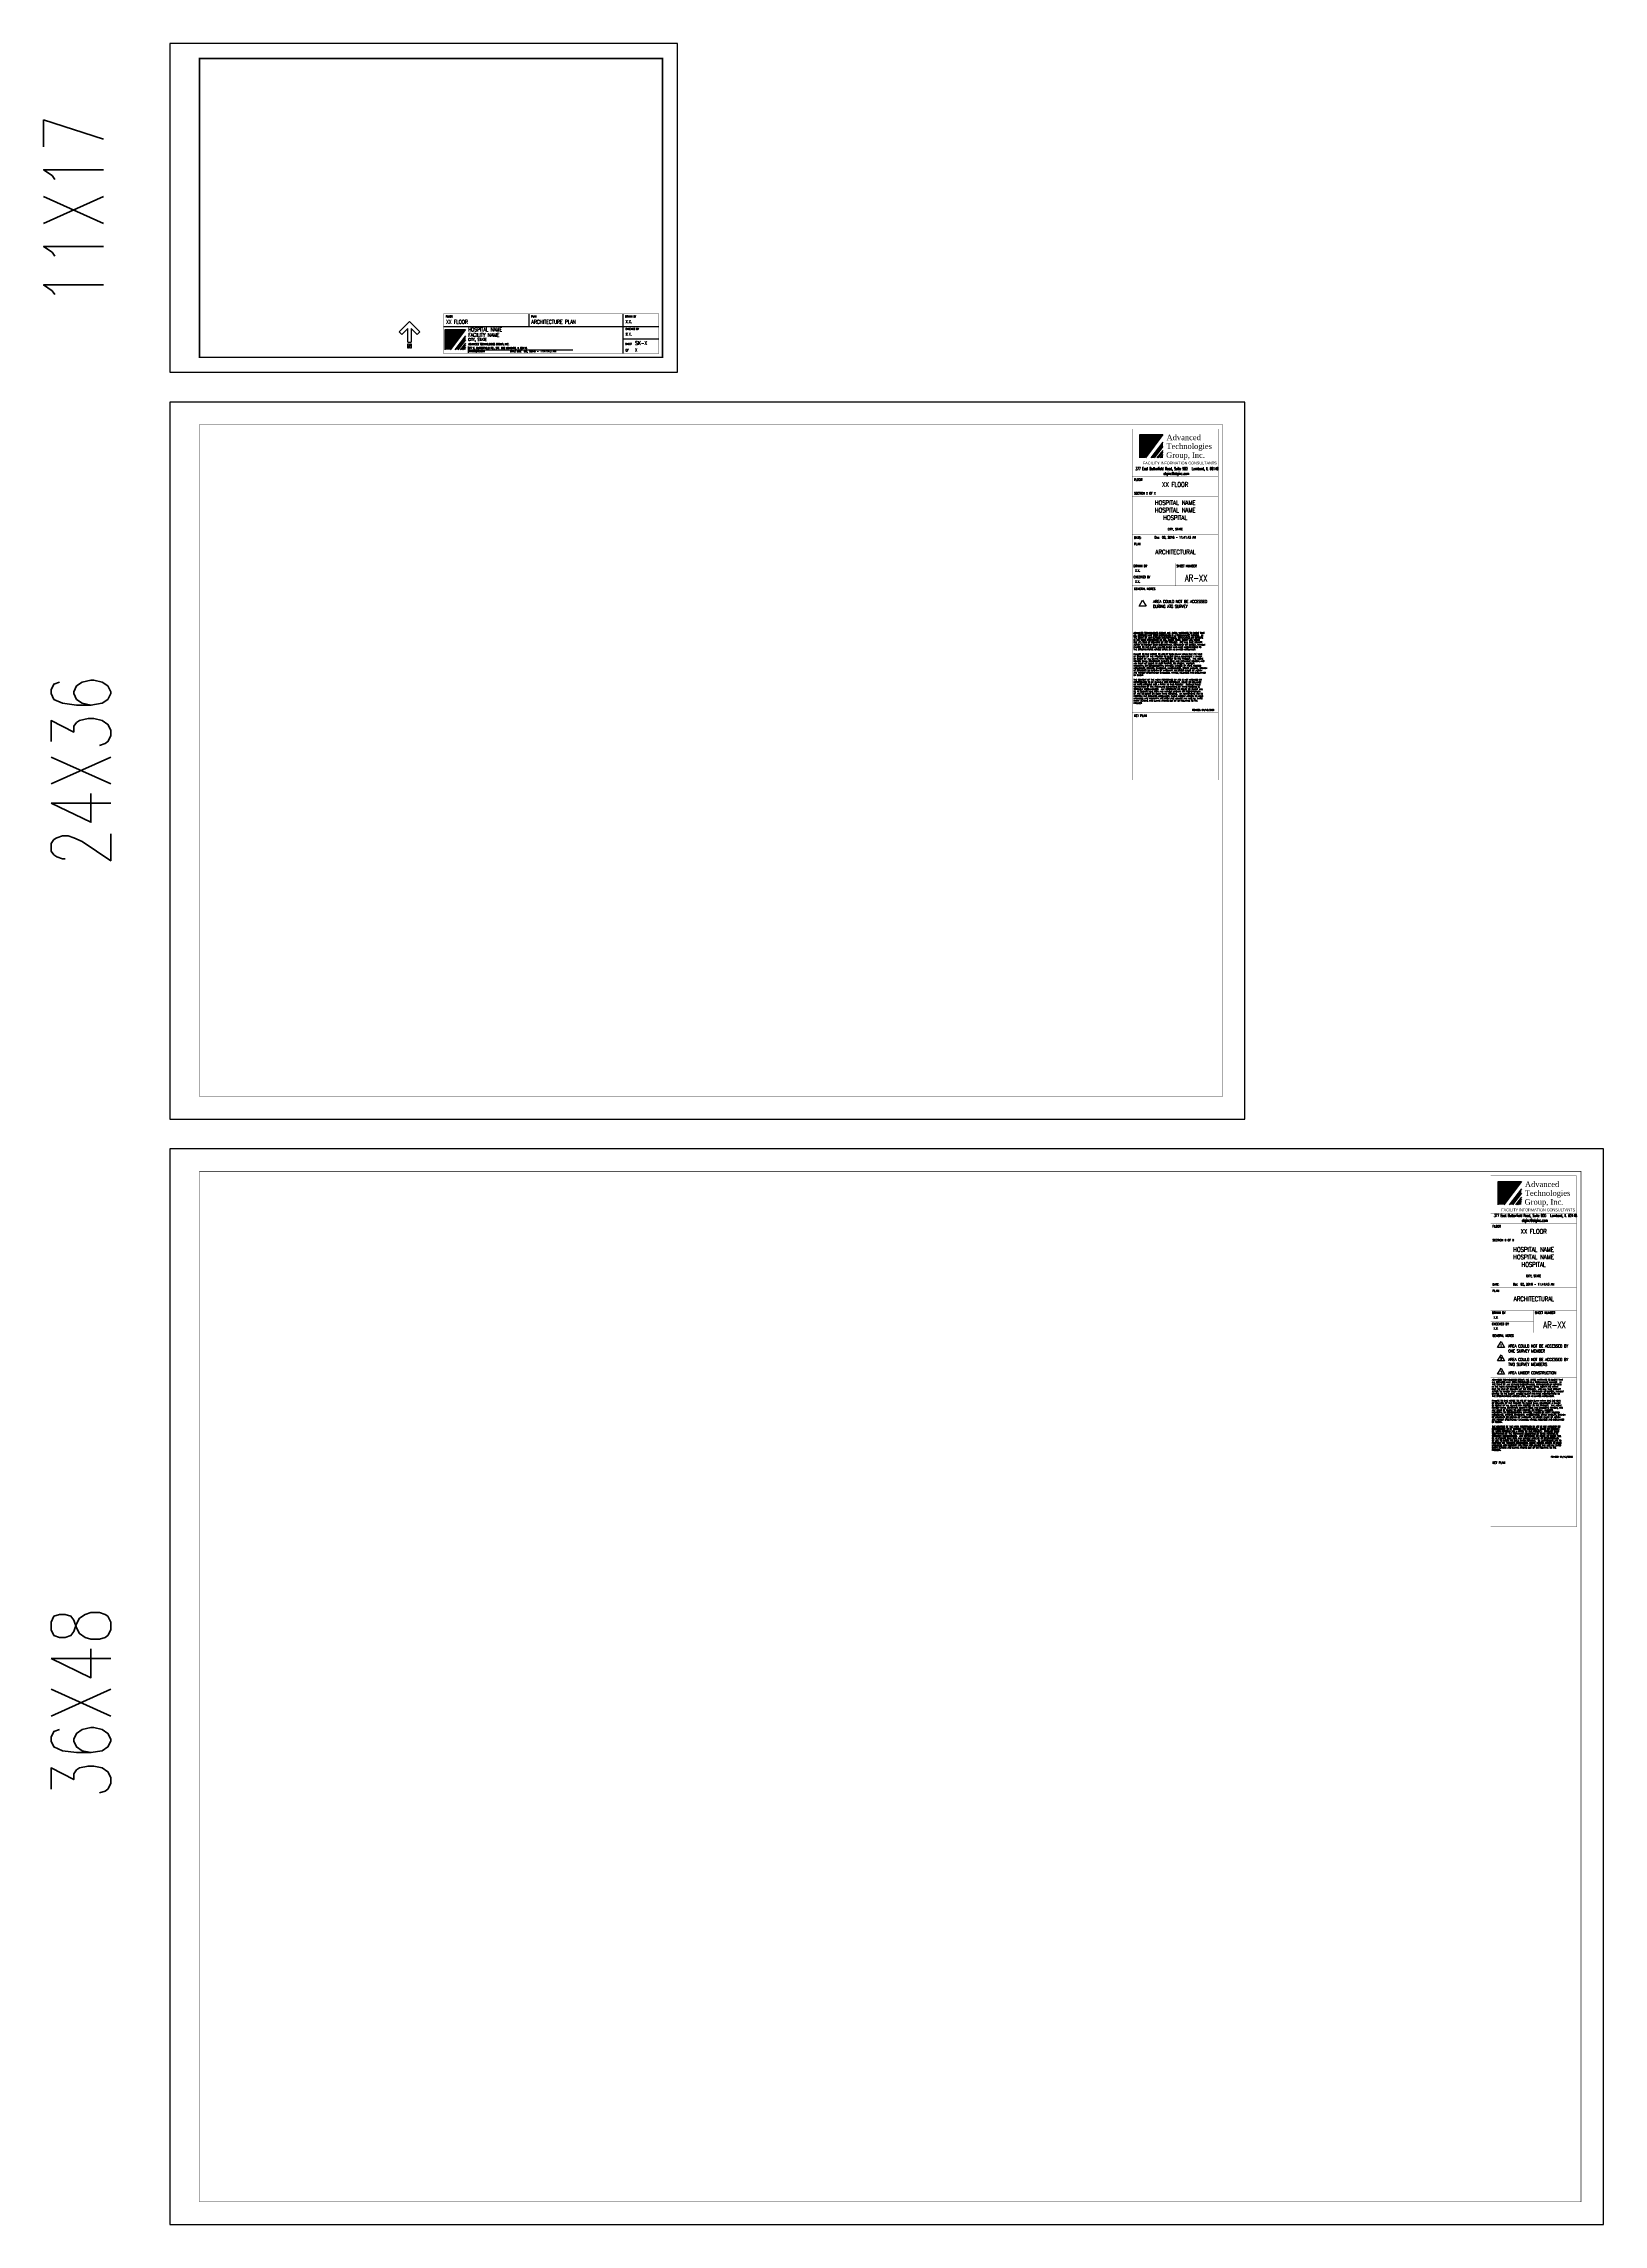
# Paper-space layout 'Layout1' of a CAD drawing. Extents: x -14.5 to 37.8, y -15.4 to 57.6.
import ezdxf
from ezdxf.enums import TextEntityAlignment as Align

# ---------------------------------------------------------------- set-up
doc = ezdxf.new("R2010")
doc.units = 0
doc.header["$LTSCALE"] = 48
doc.header["$MEASUREMENT"] = 0
doc.layers.get('0').update_dxf_attribs({"linetype": 'CONTINUOUS'})
doc.layers.get('DEFPOINTS').update_dxf_attribs({"linetype": 'CONTINUOUS'})
doc.layers.add('ARTXT', color=7, linetype='CONTINUOUS')
doc.layers.add('BORDER', color=7, linetype='CONTINUOUS')
doc.layers.get('DEFPOINTS').off()
doc.styles.add('LOAD1', font='times.ttf')
doc.styles.add('LOAD2', font='arial.ttf', dxfattribs={"width": 0.85})
doc.styles.add('MISC$1$STANDARD', font='SIMPLEX.SHX', dxfattribs={"width": 0.75})
doc.styles.get("Standard").update_dxf_attribs({"font": 'simplex.shx', "width": 0.75, "height": 12})
doc.styles.add('STYLE1', font='ROMANS.SHX', dxfattribs={"width": 0.99})

# ---------------------------------------------------------------- blocks, each defined once
blk = doc.blocks.new('NEWLOGO')
for points in [[(0.1905, -0.78), (0, -0.78), (0.78, 0), (0, 0)], [(0.4805, -0.78), (0.373, -0.78), (0.78, -0.395455), (0.78, -0.248864)], [(0.623, -0.78), (0.578, -0.78), (0.78, -0.589773), (0.78, -0.528409)], [(0.78, -0.78), (0.683, -0.78), (0.78, -0.671591)]]:
    blk.add_solid(points)
at = {"layer": 'BORDER'}
for p, q in [((0.78, 0), (0.1905, -0.78)), ((0.78, -0.248864), (0.373, -0.78)), ((0.78, -0.395455), (0.4805, -0.78)), ((0.78, -0.528409), (0.578, -0.78)), ((0.78, -0.589773), (0.623, -0.78)), ((0.78, -0.671591), (0.683, -0.78))]:
    blk.add_line(p, q, dxfattribs=at)
blk.add_lwpolyline([(0, -0.78), (0, 0), (0.78, 0)], dxfattribs=at)
blk = doc.blocks.new('TB2')
at = {"width": 0.75}
for tag, height, p in [('PLANTYPE', 0.25, (0, 0)), ('SHT#', 0.375, (1.152682, -1.452698))]:
    blk.add_attdef(tag, text='', height=height, dxfattribs=at).set_placement(p, align=Align.MIDDLE_CENTER)
for tag, p in [('DRBY', (-2.255762, -1.139364)), ('CKBY', (-2.255762, -1.75179))]:
    blk.add_attdef(tag, text='', height=0.125, dxfattribs=at).set_placement(p, align=Align.BOTTOM_LEFT)
blk = doc.blocks.new('TB1')
at = {"width": 0.75}
for tag, height, p in [('FLOOR', 0.25, (0, 0)), ('HOSPITAL1', 0.25, (0, -1.012356)), ('HOSPITAL2', 0.25, (0, -1.430504)), ('HOSPITAL3', 0.25, (0, -1.848651)), ('CSTATE', 0.125, (0, -2.486875)), ('STAMP', 0.125, (0, -2.948237))]:
    blk.add_attdef(tag, text='', height=height, dxfattribs=at).set_placement(p, align=Align.MIDDLE_CENTER)
blk.add_attdef('SECTION', text='', height=0.125, dxfattribs=at).set_placement((-2.293092, -0.587735), align=Align.BOTTOM_LEFT)
blk = doc.blocks.new('TB4')
at = {"color": 0, "width": 0.75}
for tag, height, p in [('PLANT2', 0.125, (0.087177, -0.374364)), ('CKBY2', 0.09375, (3.243563, -0.765076)), ('DRBY2', 0.09375, (3.243563, -0.346298)), ('OF', 0.09375, (3.5645, -1.295013)), ('DWG#2', 0.125, (3.5645, -1.087))]:
    blk.add_attdef(tag, text='', height=height, dxfattribs=at).set_placement(p, align=Align.BOTTOM_LEFT)
blk = doc.blocks.new('TB5')
at = {"flags": 8}
blk.add_attdef('STAMP', (2.452, -0.864), '', height=0.0625, dxfattribs=at)
at = {"layer": 'BORDER', "color": 0, "width": 0.75}
for tag, height, p in [('FLOOR2', 0.125, (0.083, 0.051)), ('CITYSTATE', 0.0938, (0.824, -0.515)), ('HOSPNAME', 0.125, (0.824, -0.205)), ('BLDGNAME', 0.125, (0.824, -0.387))]:
    blk.add_attdef(tag, text='', height=height, dxfattribs=at).set_placement(p, align=Align.BOTTOM_LEFT)
blk = doc.blocks.new('ATGLOGO')
at = {"layer": 'BORDER', "color": 164}
for p, q in [((0.736, 0.734), (0.223, 0.056)), ((0.736, 0.517), (0.382, 0.056)), ((0.736, 0.39), (0.475, 0.056)), ((0.736, 0.274), (0.56, 0.056)), ((0.736, 0.221), (0.599, 0.056)), ((0.736, 0.15), (0.651, 0.056))]:
    blk.add_line(p, q, dxfattribs=at)
blk.add_lwpolyline([(0.058, 0.056), (0.058, 0.734), (0.736, 0.734)], dxfattribs=at)
for points in [[(0.223, 0.056), (0.058, 0.056), (0.736, 0.734), (0.058, 0.734)], [(0.475, 0.056), (0.382, 0.056), (0.736, 0.39), (0.736, 0.517)], [(0.599, 0.056), (0.56, 0.056), (0.736, 0.221), (0.736, 0.274)], [(0.736, 0.056), (0.651, 0.056), (0.736, 0.15)]]:
    blk.add_solid(points, dxfattribs=at)
blk = doc.blocks.new('TRI1')
at = {"color": 0}
for p, q in [((-7.3, -3.6), (0, 8.9)), ((0, 8.9), (7.3, -3.6)), ((7.3, -3.6), (-7.3, -3.6))]:
    blk.add_line(p, q, dxfattribs=at)
at = {"color": 0, "width": 0.75}
blk.add_attdef('T1', text='', height=6, dxfattribs=at).set_placement((0, 0), align=Align.MIDDLE_CENTER)

psp = doc.layouts.get("Layout1")

# ---------------------------------------------------------------- linework, layer by layer
at = {"color": 0}
for p, q in [((-2.562, 47.903), (-2.214, 48.251)), ((-2.214, 48.251), (-1.866, 47.903)), ((-2.475, 47.816), (-2.562, 47.903)), ((-2.272, 48.019), (-2.475, 47.816)), ((-2.273, 47.363), (-2.273, 47.508)), ((-2.273, 47.508), (-2.244, 47.508)), ((-2.272, 47.56), (-2.272, 48.019)), ((-2.272, 47.56), (-2.156, 47.56)), ((-2.244, 47.508), (-2.186, 47.421)), ((-2.244, 47.45), (-2.244, 47.363)), ((-2.186, 47.363), (-2.244, 47.45)), ((-2.186, 47.421), (-2.186, 47.508)), ((-2.186, 47.508), (-2.157, 47.508)), ((-2.157, 47.508), (-2.157, 47.363)), ((-2.156, 48.019), (-2.156, 47.56)), ((-1.953, 47.816), (-2.156, 48.019)), ((-1.866, 47.903), (-1.953, 47.816)), ((-2.244, 47.363), (-2.273, 47.363)), ((-2.157, 47.363), (-2.186, 47.363))]:
    psp.add_line(p, q, dxfattribs=at)
psp.add_line((-0.25, 47.415), (-0.25, 47.199))
at = {"layer": 'BORDER'}
for p, q in [((1.776, 48.51), (1.776, 48.09)), ((4.943, 47.18), (4.943, 48.51)), ((-1.074, 48.09), (6.131, 48.09)), ((4.943, 47.67), (6.131, 47.67)), ((-0.25, 47.307), (3.25, 47.307)), ((22.211, 38.72), (22.329, 38.925)), ((22.447, 38.72), (22.211, 38.72)), ((22.329, 38.925), (22.447, 38.72))]:
    psp.add_line(p, q, dxfattribs=at)
at = {"layer": 'BORDER', "color": 15}
for points in [[(-10.243, 46.555), (6.756, 46.555), (6.756, 57.554), (-10.243, 57.554)], [(-10.243, 21.555), (25.757, 21.555), (25.757, 45.555), (-10.243, 45.555)], [(37.757, 20.555), (-10.243, 20.555), (-10.243, -15.445), (37.757, -15.445)]]:
    psp.add_lwpolyline(points, close=True, dxfattribs=at)
at = {"layer": 'BORDER', "color": 9}
for points, const_width in [([(6.256, 57.054), (6.256, 47.055), (-9.243, 47.055), (-9.243, 57.054)], 0.05), ([(6.131, 47.18), (6.131, 48.51), (-1.074, 48.51), (-1.074, 47.18)], 0.015), ([(-9.243, 22.305), (25.007, 22.305), (25.007, 44.805), (-9.243, 44.805)], 0.0112), ([(21.982, 43.061), (24.857, 43.061), (24.857, 44.655), (21.982, 44.655)], 0.00625), ([(21.982, 42.405), (24.857, 42.405), (24.857, 43.061), (21.982, 43.061)], 0.00625), ([(21.982, 40.905), (24.857, 40.905), (24.857, 42.405), (21.982, 42.405)], 0.00625), ([(21.982, 40.155), (24.857, 40.155), (24.857, 40.905), (21.982, 40.905)], 0.00625), ([(21.982, 39.405), (24.857, 39.405), (24.857, 40.155), (21.982, 40.155)], 0.00625), ([(21.982, 37.905), (24.857, 37.905), (24.857, 39.405), (21.982, 39.405)], 0.00625), ([(21.982, 35.155), (24.857, 35.155), (24.857, 37.905), (21.982, 37.905)], 0.00625), ([(21.982, 32.904), (24.857, 32.904), (24.857, 35.155), (21.982, 35.155)], 0.00625), ([(37.007, 19.805), (-9.243, 19.805), (-9.243, -14.695), (37.007, -14.695)], 0.0125), ([(33.982, 18.061), (36.857, 18.061), (36.857, 19.655), (33.982, 19.655)], 0.00625), ([(33.982, 17.405), (36.857, 17.405), (36.857, 18.061), (33.982, 18.061)], 0.00625), ([(33.982, 15.905), (36.857, 15.905), (36.857, 17.405), (33.982, 17.405)], 0.00625), ([(33.982, 15.155), (36.857, 15.155), (36.857, 15.905), (33.982, 15.905)], 0.00625), ([(33.982, 14.405), (36.857, 14.405), (36.857, 15.155), (33.982, 15.155)], 0.00625), ([(33.982, 12.905), (36.857, 12.905), (36.857, 14.405), (33.982, 14.405)], 0.00625), ([(33.982, 10.155), (36.857, 10.155), (36.857, 12.905), (33.982, 12.905)], 0.00625), ([(33.982, 7.904), (36.857, 7.904), (36.857, 10.155), (33.982, 10.155)], 0.00625)]:
    psp.add_lwpolyline(points, close=True, dxfattribs=dict(at, const_width=const_width))
at = {"layer": 'BORDER', "color": 9, "const_width": 0.00625}
for points in [[(24.857, 43.405), (21.982, 43.405)], [(24.857, 41.134), (21.982, 41.134)], [(23.42, 40.155), (23.42, 39.405)], [(23.42, 39.78), (21.982, 39.78)], [(36.857, 18.405), (33.982, 18.405)], [(36.857, 16.134), (33.982, 16.134)], [(35.42, 14.78), (33.982, 14.78)], [(35.42, 15.155), (35.42, 14.405)]]:
    psp.add_lwpolyline(points, dxfattribs=at)

# ---------------------------------------------------------------- block references
psp.add_blockref('ATGLOGO', (-1.074, 47.251))
at = {"layer": 'ARTXT', "xscale": 0.5999999999999659, "yscale": 0.5999999999999659, "zscale": 0.5999999999999659}
for p in [(23.433, 40.536), (35.433, 15.536)]:
    psp.add_blockref('TB2', p, dxfattribs=at).add_auto_attribs({'PLANTYPE': 'ARCHITECTURAL', 'DRBY': 'X.X.', 'CKBY': 'X.X.', 'SHT#': 'AR-XX'})
at = {"layer": 'BORDER'}
for name, p, values in [('TB5', (-1.075, 48.09), {'FLOOR2': 'XX FLOOR', 'HOSPNAME': 'HOSPITAL NAME', 'BLDGNAME': 'FACILITY NAME', 'CITYSTATE': 'CITY, STATE', 'STAMP': 'Dec  02, 2016 - 11:41:43 AM'}), ('TB4', (1.776, 48.516), {'PLANT2': 'ARCHITECTURE PLAN', 'DRBY2': 'X.X.', 'CKBY2': 'X.X.', 'DWG#2': 'SK-X', 'OF': 'X'})]:
    psp.add_blockref(name, p, dxfattribs=at).add_auto_attribs(values)
for p in [(22.232, 44.467), (34.232, 19.467)]:
    psp.add_blockref('NEWLOGO', p, dxfattribs=at)
at = {"layer": 'BORDER', "xscale": 0.5999999999999659, "yscale": 0.5999999999999659, "zscale": 0.5999999999999659}
for p in [(23.422, 42.794), (35.422, 17.794)]:
    psp.add_blockref('TB1', p, dxfattribs=at).add_auto_attribs({'STAMP': 'Dec  02, 2016 - 11:41:43 AM', 'FLOOR': 'XX FLOOR', 'SECTION': 'SECTION X OF X', 'HOSPITAL1': 'HOSPITAL NAME', 'HOSPITAL2': 'HOSPITAL NAME', 'HOSPITAL3': 'HOSPITAL', 'CSTATE': 'CITY, STATE'})
at = {"layer": 'BORDER', "color": 7}
ref = psp.add_blockref('TRI1', (34.329, 13.967), dxfattribs=dict(at, xscale=0.0162500000000136, yscale=0.0162500000000136, zscale=0.0162500000000136))
ref.add_attrib('T1', '1', dxfattribs={"layer": '0', "color": 0, "height": 0.0975, "style": 'MISC$1$STANDARD', "width": 0.75}).set_placement((34.329, 13.967), align=Align.MIDDLE_CENTER)
ref = psp.add_blockref('TRI1', (34.33, 13.519), dxfattribs=dict(at, xscale=0.0162500000000136, yscale=0.0162500000000136, zscale=0.0162500000000136))
ref.add_attrib('T1', '2', dxfattribs={"layer": '0', "color": 0, "height": 0.0975, "style": 'MISC$1$STANDARD', "width": 0.75}).set_placement((34.33, 13.519), align=Align.MIDDLE_CENTER)
ref = psp.add_blockref('TRI1', (34.33, 13.071), dxfattribs=dict(at, xscale=0.0162500000000136, yscale=0.0162500000000136, zscale=0.0162500000000136))
ref.add_attrib('T1', '3', dxfattribs={"layer": '0', "color": 0, "height": 0.0975, "style": 'MISC$1$STANDARD', "width": 0.75}).set_placement((34.33, 13.071), align=Align.MIDDLE_CENTER)

# ---------------------------------------------------------------- texts
at = {"width": 0.75}
for s, p in [('11X17', (-12.465, 48.768)), ('24X36', (-12.216, 30.009)), ('36X48', (-12.216, -1.196))]:
    psp.add_text(s, height=2, rotation=90, dxfattribs=at).set_placement(p)
at = {"color": 8, "style": 'STYLE1', "width": 0.99}
for s, height, p in [('ADVANCED TECHNOLOGIES GROUP, INC. (ATG), WARRANTS TO CLIENT THAT', 0.04833, (22.027, 37.8)), ('ALL SERVICES HAVE BEEN PERFORMED IN A WORKMANLIKE MANNOR.  IN', 0.04833, (22.027, 37.721)), ('THE EVENT OF ANY CLAIMED DISCREPANCIES, DEFICIENCIES OR DEFECTS', 0.04833, (22.027, 37.643)), ('ACTION TO REMEDY SUCH DISCREPANCY, DEFICIENCY OR DEFECT, WITHOUT', 0.04833, (22.027, 37.408)), ('THE SPECIFICATIONS AGREED UPON, OR AS LIMITED HEREUNDER.', 0.04833, (22.027, 37.252)), ('ONE (1) YEAR OF DELIVERY OF THE PROJECT.  ATG WILL TAKE PROMPT', 0.04833, (22.027, 37.487)), ('CHARGE TO THE CLIENT, UNLESS CLIENT HAS MADE MODIFICATIONS TO', 0.04833, (22.027, 37.33)), ('IN THE WORK PERFORMED BY ATG, CLIENT SHALL NOTIFY ATG WITHIN', 0.04833, (22.027, 37.565)), ('ANY RIGHT OF CLIENT TO LOST PROFITS, OR SPECIAL, INDIRECT,', 0.04833, (22.027, 36.782)), ('ARE HEREBY SPECIFICALLY EXCLUDED, WAIVED, RELEASED AND DISCLAIMED ', 0.04833, (22.027, 36.469)), ('OF DELIVERY OF THE PROJECT TO CLIENT SHALL CONSTITUTE A WAIVER', 0.04833, (22.027, 37.017)), ('OF CONTRACT OR BREACH OF WARRANTY, OR OTHER CAUSE OF ACTION', 0.04833, (22.027, 36.548)), ('FAILURE TO GIVE NOTICE TO ATG OF SUCH CLAIM WITHIN ONE (1) YEAR', 0.04833, (22.027, 37.095)), ('BY CLIENT OF ALL CLAIMS WITH RESPECT TO THE PROJECT.  THE ABOVE', 0.04833, (22.027, 36.939)), ("REMEDY SHALL CONSTITUTE CLIENT'S SOLE AND EXCLUSIVE REMEDY; AND", 0.04833, (22.027, 36.861)), ("INCIDENTAL OR CONSEQUENTIAL DAMAGES, CAUSED BY ATG'S ALLEGED", 0.04833, (22.027, 36.704)), ('NEGLIGENCE, ERRORS, OMISSIONS, INACCURACIES, STRICT LIABILITY, BREACH', 0.04833, (22.027, 36.626)), ('THE CONTENT OF THE WORK PERFORMED BY ATG IS NOT INTENDED OR', 0.04833, (22.027, 36.234)), ('VERIFICATION OF THE PREVAILING CONDITIONS BY THIRD PERSONS IS', 0.04833, (22.027, 36)), ('STRONGLY RECOMMENDED.  ANY REFERENCE OR REUSE BY CLIENT WILL', 0.04833, (22.027, 35.921)), ('OF ATG TO CLIENT OR SUCH THIRD PERSONS.  BY AUTHORIZING ATG TO', 0.04833, (22.027, 35.765)), ('BY CLIENT.', 0.0483, (22.027, 36.391)), ('REPRESENTED TO BE SUITABLE FOR REFERENCE, REUSE OR RELIANCE', 0.04833, (22.027, 36.156)), ('BY THIRD PERSONS NOT A PARTY TO THIS PROJECT.  FURTHER FIELD', 0.04833, (22.027, 36.078)), ('BE AT CLIENTS SOLE RISK AND WITHOUT LIABILITY OR RESPONSIBILITY', 0.04833, (22.027, 35.843)), ('PERFORM THE SERVICES HEREUNDER, CLIENT HEREBY AGREES TO HOLD', 0.04833, (22.027, 35.687)), ('HARMLESS AND INDEMNIFY ATG FROM AND AGAINST ANY AND ALL THIRD', 0.04833, (22.027, 35.608)), ('PARTY ACTIONS AND CLAIMS ARISING OUT OF OR RELATING TO THE', 0.04833, (22.027, 35.53)), ('PROJECT.', 0.0483, (22.027, 35.452)), ('REVISED: 04/13/2006', 0.04833, (23.996, 35.223)), ('ADVANCED TECHNOLOGIES GROUP, INC. (ATG), WARRANTS TO CLIENT THAT', 0.04833, (34.027, 12.8)), ('ALL SERVICES HAVE BEEN PERFORMED IN A WORKMANLIKE MANNOR.  IN', 0.04833, (34.027, 12.721)), ('THE EVENT OF ANY CLAIMED DISCREPANCIES, DEFICIENCIES OR DEFECTS', 0.04833, (34.027, 12.643)), ('ACTION TO REMEDY SUCH DISCREPANCY, DEFICIENCY OR DEFECT, WITHOUT', 0.04833, (34.027, 12.408)), ('ONE (1) YEAR OF DELIVERY OF THE PROJECT.  ATG WILL TAKE PROMPT', 0.04833, (34.027, 12.487)), ('IN THE WORK PERFORMED BY ATG, CLIENT SHALL NOTIFY ATG WITHIN', 0.04833, (34.027, 12.565)), ('THE SPECIFICATIONS AGREED UPON, OR AS LIMITED HEREUNDER.', 0.04833, (34.027, 12.252)), ('ANY RIGHT OF CLIENT TO LOST PROFITS, OR SPECIAL, INDIRECT,', 0.04833, (34.027, 11.782)), ('CHARGE TO THE CLIENT, UNLESS CLIENT HAS MADE MODIFICATIONS TO', 0.04833, (34.027, 12.33)), ('OF DELIVERY OF THE PROJECT TO CLIENT SHALL CONSTITUTE A WAIVER', 0.04833, (34.027, 12.017)), ('FAILURE TO GIVE NOTICE TO ATG OF SUCH CLAIM WITHIN ONE (1) YEAR', 0.04833, (34.027, 12.095)), ('BY CLIENT OF ALL CLAIMS WITH RESPECT TO THE PROJECT.  THE ABOVE', 0.04833, (34.027, 11.939)), ("REMEDY SHALL CONSTITUTE CLIENT'S SOLE AND EXCLUSIVE REMEDY; AND", 0.04833, (34.027, 11.861)), ("INCIDENTAL OR CONSEQUENTIAL DAMAGES, CAUSED BY ATG'S ALLEGED", 0.04833, (34.027, 11.704)), ('ARE HEREBY SPECIFICALLY EXCLUDED, WAIVED, RELEASED AND DISCLAIMED ', 0.04833, (34.027, 11.469)), ('THE CONTENT OF THE WORK PERFORMED BY ATG IS NOT INTENDED OR', 0.04833, (34.027, 11.234)), ('VERIFICATION OF THE PREVAILING CONDITIONS BY THIRD PERSONS IS', 0.04833, (34.027, 11)), ('OF CONTRACT OR BREACH OF WARRANTY, OR OTHER CAUSE OF ACTION', 0.04833, (34.027, 11.548)), ('STRONGLY RECOMMENDED.  ANY REFERENCE OR REUSE BY CLIENT WILL', 0.04833, (34.027, 10.921)), ('NEGLIGENCE, ERRORS, OMISSIONS, INACCURACIES, STRICT LIABILITY, BREACH', 0.04833, (34.027, 11.626)), ('BY CLIENT.', 0.0483, (34.027, 11.391)), ('REPRESENTED TO BE SUITABLE FOR REFERENCE, REUSE OR RELIANCE', 0.04833, (34.027, 11.156)), ('BY THIRD PERSONS NOT A PARTY TO THIS PROJECT.  FURTHER FIELD', 0.04833, (34.027, 11.078)), ('OF ATG TO CLIENT OR SUCH THIRD PERSONS.  BY AUTHORIZING ATG TO', 0.04833, (34.027, 10.765)), ('BE AT CLIENTS SOLE RISK AND WITHOUT LIABILITY OR RESPONSIBILITY', 0.04833, (34.027, 10.843)), ('PERFORM THE SERVICES HEREUNDER, CLIENT HEREBY AGREES TO HOLD', 0.04833, (34.027, 10.687)), ('HARMLESS AND INDEMNIFY ATG FROM AND AGAINST ANY AND ALL THIRD', 0.04833, (34.027, 10.608)), ('PARTY ACTIONS AND CLAIMS ARISING OUT OF OR RELATING TO THE', 0.04833, (34.027, 10.53)), ('PROJECT.', 0.0483, (34.027, 10.452)), ('REVISED: 04/13/2006', 0.04833, (35.996, 10.223))]:
    psp.add_text(s, height=height, dxfattribs=at).set_placement(p)
at = {"layer": 'BORDER'}
for s, height, width, p in [('FLOOR', 0.0594, 0.75, (-0.995, 48.39)), ('PLAN', 0.0594, 0.75, (1.866, 48.39)), ('DRAWN BY', 0.0594, 0.75, (5.01, 48.39)), ('ADVANCED TECHNOLOGIES GROUP, INC.', 0.05938, 0.75, (-0.245, 47.464)), ('SHEET', 0.0594, 0.75, (5.014, 47.47)), ('CHECKED BY', 0.0594, 0.75, (5.02, 47.969)), ('377 E. BUTTERFIELD RD., STE. 900 LOMBARD, IL 60148', 0.05938, 0.75, (-0.245, 47.337)), ('www.atginc.com', 0.05938, 0.75, (-0.245, 47.23)), ('DATE:', 0.0594, 0.75, (1.153, 47.228)), ('377 East Butterfield Road, Suite 900   Lombard, IL 60148', 0.09375, 0.6, (22.093, 43.277)), ('atginc@atginc.com', 0.09375, 0.6, (23.028, 43.117)), ('FLOOR', 0.075, 0.75, (22.045, 42.924)), ('DATE:', 0.075, 0.75, (22.045, 40.98)), ('PLAN ', 0.075, 0.75, (22.045, 40.767)), ('CHECKED BY', 0.075, 0.75, (22.029, 39.658)), ('DRAWN BY', 0.075, 0.75, (22.029, 40.033)), ('SHEET NUMBER', 0.075, 0.75, (23.466, 40.033)), ('GENERAL NOTES', 0.075, 0.75, (22.045, 39.267)), ('AREA COULD NOT BE ACCESSED', 0.096, 0.75, (22.683, 38.831)), ('DURING ATG SURVEY', 0.096, 0.75, (22.683, 38.667)), ('377 East Butterfield Road, Suite 900   Lombard, IL 60148', 0.09375, 0.6, (34.093, 18.277)), ('FLOOR', 0.075, 0.75, (34.045, 17.924)), ('atginc@atginc.com', 0.09375, 0.6, (35.028, 18.117)), ('DATE:', 0.075, 0.75, (34.045, 15.98)), ('PLAN ', 0.075, 0.75, (34.045, 15.767)), ('CHECKED BY', 0.075, 0.75, (34.029, 14.658)), ('DRAWN BY', 0.075, 0.75, (34.029, 15.033)), ('SHEET NUMBER', 0.075, 0.75, (35.466, 15.033)), ('GENERAL NOTES', 0.075, 0.75, (34.045, 14.267)), ('AREA COULD NOT BE ACCESSED BY', 0.096, 0.75, (34.573, 13.908)), ('AREA COULD NOT BE ACCESSED BY', 0.096, 0.75, (34.573, 13.46)), ('TWO SURVEY MEMBERS', 0.096, 0.75, (34.573, 13.295)), ('ONE SURVEY MEMBER', 0.096, 0.75, (34.573, 13.743)), ('AREA UNDER CONSTRUCTION', 0.096, 0.75, (34.573, 13.012))]:
    psp.add_text(s, height=height, dxfattribs=dict(at, width=width)).set_placement(p)
at = {"layer": 'BORDER', "width": 0.75}
psp.add_text('OF', height=0.0742, dxfattribs=at).set_placement((5.073, 47.253), align=Align.CENTER)
at = {"layer": 'BORDER', "style": 'LOAD1'}
for s, p in [('Technologies', (23.125, 43.984)), ('Group, Inc.', (23.119, 43.687)), ('Advanced', (23.131, 44.279)), ('Technologies', (35.125, 18.984)), ('Advanced', (35.131, 19.279)), ('Group, Inc.', (35.119, 18.687))]:
    psp.add_text(s, height=0.1875, dxfattribs=at).set_placement(p)
at = {"layer": 'BORDER', "style": 'LOAD2', "width": 0.85}
for p in [(22.34, 43.467), (34.34, 18.467)]:
    psp.add_text('FACILITY INFORMATION CONSULTANTS', height=0.09375, dxfattribs=at).set_placement(p)
at = {"layer": 'BORDER', "color": 8, "width": 0.75}
for p in [(22.044, 35.017), (34.044, 10.017)]:
    psp.add_text('KEY PLAN', height=0.075, dxfattribs=at).set_placement(p)

# ---------------------------------------------------------------- viewports
at = {"layer": 'DEFPOINTS', "linetype": 'CONTINUOUS'}
psp.add_viewport(center=(-1.493, 52.054), size=(15.249, 9.74925), view_center_point=(12873.355, 191.861), view_height=7589.22618, status=3, dxfattribs=at)
at = {"layer": 'DEFPOINTS'}
psp.add_viewport(center=(7.882, 33.555), size=(34, 22.25), view_center_point=(3911.411, 3680.235), view_height=2136, dxfattribs=at)
psp.add_viewport(center=(13.882, 2.555), size=(46, 34.25), view_center_point=(4373.57, 4153.912), view_height=3288, status=4, dxfattribs=at)

doc.saveas('drawing.dxf')
